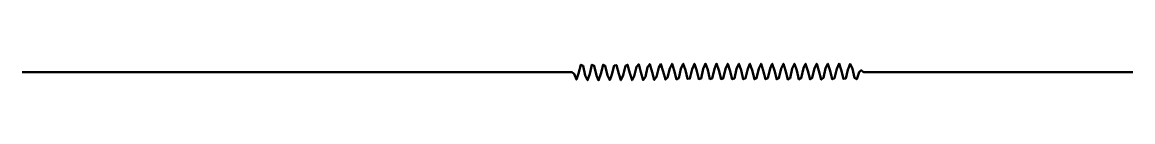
# Model space of a CAD drawing. Extents: x -47 to 452, y 172 to 669.
# Drawn here: x -47.1 to 451.9, y 402.3 to 409.8 of the extents above; entities that cross this region are included whole.
import ezdxf

# ---------------------------------------------------------------- set-up
doc = ezdxf.new("R2010")
doc.units = 0
doc.header["$MEASUREMENT"] = 0
doc.layers.add('Capa 1', color=7, linetype='Continuous', lineweight=0)

# ---------------------------------------------------------------- blocks, each defined once
blk = doc.blocks.new('Block_0')
at = {"layer": 'Capa 1', "color": 18, "lineweight": 50, "true_color": 0x000000}
blk.add_open_spline([(-47.14, 406.06), (-47.14, 406.06), (-46.14, 406.06), (-46.14, 406.06), (-46.14, 406.06), (-45.14, 406.06), (-45.14, 406.06), (-45.14, 406.06), (-44.14, 406.06), (-44.14, 406.06), (-44.14, 406.06), (-43.14, 406.06), (-43.14, 406.06), (-43.14, 406.06), (-42.14, 406.06), (-42.14, 406.06), (-42.14, 406.06), (-41.14, 406.06), (-41.14, 406.06), (-41.14, 406.06), (-40.14, 406.06), (-40.14, 406.06), (-40.14, 406.06), (-39.14, 406.06), (-39.14, 406.06), (-39.14, 406.06), (-38.14, 406.06), (-38.14, 406.06), (-38.14, 406.06), (-37.14, 406.06), (-37.14, 406.06), (-37.14, 406.06), (-36.14, 406.06), (-36.14, 406.06), (-36.14, 406.06), (-35.14, 406.06), (-35.14, 406.06), (-35.14, 406.06), (-34.14, 406.06), (-34.14, 406.06), (-34.14, 406.06), (-33.14, 406.06), (-33.14, 406.06), (-33.14, 406.06), (-32.14, 406.06), (-32.14, 406.06), (-32.14, 406.06), (-31.14, 406.06), (-31.14, 406.06), (-31.14, 406.06), (-30.14, 406.06), (-30.14, 406.06), (-30.14, 406.06), (-29.14, 406.06), (-29.14, 406.06), (-29.14, 406.06), (-28.14, 406.06), (-28.14, 406.06), (-28.14, 406.06), (-27.14, 406.06), (-27.14, 406.06), (-27.14, 406.06), (-26.14, 406.06), (-26.14, 406.06), (-26.14, 406.06), (-25.14, 406.06), (-25.14, 406.06), (-25.14, 406.06), (-24.14, 406.06), (-24.14, 406.06), (-24.14, 406.06), (-23.14, 406.06), (-23.14, 406.06), (-23.14, 406.06), (-22.14, 406.06), (-22.14, 406.06), (-22.14, 406.06), (-21.14, 406.06), (-21.14, 406.06), (-21.14, 406.06), (-20.14, 406.06), (-20.14, 406.06), (-20.14, 406.06), (-19.14, 406.06), (-19.14, 406.06), (-19.14, 406.06), (-18.14, 406.06), (-18.14, 406.06), (-18.14, 406.06), (-17.14, 406.06), (-17.14, 406.06), (-17.14, 406.06), (-16.14, 406.06), (-16.14, 406.06), (-16.14, 406.06), (-15.14, 406.06), (-15.14, 406.06), (-15.14, 406.06), (-14.14, 406.06), (-14.14, 406.06), (-14.14, 406.06), (-13.14, 406.06), (-13.14, 406.06), (-13.14, 406.06), (-12.14, 406.06), (-12.14, 406.06), (-12.14, 406.06), (-11.14, 406.06), (-11.14, 406.06), (-11.14, 406.06), (-10.14, 406.06), (-10.14, 406.06), (-10.14, 406.06), (-9.14, 406.06), (-9.14, 406.06), (-9.14, 406.06), (-8.14, 406.06), (-8.14, 406.06), (-8.14, 406.06), (-7.14, 406.06), (-7.14, 406.06), (-7.14, 406.06), (-6.14, 406.06), (-6.14, 406.06), (-6.14, 406.06), (-5.14, 406.06), (-5.14, 406.06), (-5.14, 406.06), (-4.14, 406.06), (-4.14, 406.06), (-4.14, 406.06), (-3.14, 406.06), (-3.14, 406.06), (-3.14, 406.06), (-2.14, 406.06), (-2.14, 406.06), (-2.14, 406.06), (-1.14, 406.06), (-1.14, 406.06), (-1.14, 406.06), (-0.14, 406.06), (-0.14, 406.06), (-0.14, 406.06), (0.86, 406.06), (0.86, 406.06), (0.86, 406.06), (1.86, 406.06), (1.86, 406.06), (1.86, 406.06), (2.86, 406.06), (2.86, 406.06), (2.86, 406.06), (3.86, 406.06), (3.86, 406.06), (3.86, 406.06), (4.86, 406.06), (4.86, 406.06), (4.86, 406.06), (5.86, 406.06), (5.86, 406.06), (5.86, 406.06), (6.86, 406.06), (6.86, 406.06), (6.86, 406.06), (7.86, 406.06), (7.86, 406.06), (7.86, 406.06), (8.86, 406.06), (8.86, 406.06), (8.86, 406.06), (9.86, 406.06), (9.86, 406.06), (9.86, 406.06), (10.86, 406.06), (10.86, 406.06), (10.86, 406.06), (11.86, 406.06), (11.86, 406.06), (11.86, 406.06), (12.86, 406.06), (12.86, 406.06), (12.86, 406.06), (13.86, 406.06), (13.86, 406.06), (13.86, 406.06), (14.86, 406.06), (14.86, 406.06), (14.86, 406.06), (15.86, 406.06), (15.86, 406.06), (15.86, 406.06), (16.86, 406.06), (16.86, 406.06), (16.86, 406.06), (17.86, 406.06), (17.86, 406.06), (17.86, 406.06), (18.86, 406.06), (18.86, 406.06), (18.86, 406.06), (19.86, 406.06), (19.86, 406.06), (19.86, 406.06), (20.86, 406.06), (20.86, 406.06), (20.86, 406.06), (21.86, 406.06), (21.86, 406.06), (21.86, 406.06), (22.86, 406.06), (22.86, 406.06), (22.86, 406.06), (23.86, 406.06), (23.86, 406.06), (23.86, 406.06), (24.86, 406.06), (24.86, 406.06), (24.86, 406.06), (25.86, 406.06), (25.86, 406.06), (25.86, 406.06), (26.86, 406.06), (26.86, 406.06), (26.86, 406.06), (27.86, 406.06), (27.86, 406.06), (27.86, 406.06), (28.86, 406.06), (28.86, 406.06), (28.86, 406.06), (29.86, 406.06), (29.86, 406.06), (29.86, 406.06), (30.86, 406.06), (30.86, 406.06), (30.86, 406.06), (31.86, 406.06), (31.86, 406.06), (31.86, 406.06), (32.86, 406.06), (32.86, 406.06), (32.86, 406.06), (33.86, 406.06), (33.86, 406.06), (33.86, 406.06), (34.86, 406.06), (34.86, 406.06), (34.86, 406.06), (35.86, 406.06), (35.86, 406.06), (35.86, 406.06), (36.86, 406.06), (36.86, 406.06), (36.86, 406.06), (37.86, 406.06), (37.86, 406.06), (37.86, 406.06), (38.86, 406.06), (38.86, 406.06), (38.86, 406.06), (39.86, 406.06), (39.86, 406.06), (39.86, 406.06), (40.86, 406.06), (40.86, 406.06), (40.86, 406.06), (41.86, 406.06), (41.86, 406.06), (41.86, 406.06), (42.86, 406.06), (42.86, 406.06), (42.86, 406.06), (43.86, 406.06), (43.86, 406.06), (43.86, 406.06), (44.86, 406.06), (44.86, 406.06), (44.86, 406.06), (45.86, 406.06), (45.86, 406.06), (45.86, 406.06), (46.86, 406.06), (46.86, 406.06), (46.86, 406.06), (47.86, 406.06), (47.86, 406.06), (47.86, 406.06), (48.86, 406.06), (48.86, 406.06), (48.86, 406.06), (49.86, 406.06), (49.86, 406.06), (49.86, 406.06), (50.86, 406.06), (50.86, 406.06), (50.86, 406.06), (51.86, 406.06), (51.86, 406.06), (51.86, 406.06), (52.86, 406.06), (52.86, 406.06), (52.86, 406.06), (53.86, 406.06), (53.86, 406.06), (53.86, 406.06), (54.86, 406.06), (54.86, 406.06), (54.86, 406.06), (55.86, 406.06), (55.86, 406.06), (55.86, 406.06), (56.86, 406.06), (56.86, 406.06), (56.86, 406.06), (57.86, 406.06), (57.86, 406.06), (57.86, 406.06), (58.86, 406.06), (58.86, 406.06), (58.86, 406.06), (59.86, 406.06), (59.86, 406.06), (59.86, 406.06), (60.86, 406.06), (60.86, 406.06), (60.86, 406.06), (61.86, 406.06), (61.86, 406.06), (61.86, 406.06), (62.86, 406.06), (62.86, 406.06), (62.86, 406.06), (63.86, 406.06), (63.86, 406.06), (63.86, 406.06), (64.86, 406.06), (64.86, 406.06), (64.86, 406.06), (65.86, 406.06), (65.86, 406.06), (65.86, 406.06), (66.86, 406.06), (66.86, 406.06), (66.86, 406.06), (67.86, 406.06), (67.86, 406.06), (67.86, 406.06), (68.86, 406.06), (68.86, 406.06), (68.86, 406.06), (69.86, 406.06), (69.86, 406.06), (69.86, 406.06), (70.86, 406.06), (70.86, 406.06), (70.86, 406.06), (71.86, 406.06), (71.86, 406.06), (71.86, 406.06), (72.86, 406.06), (72.86, 406.06), (72.86, 406.06), (73.86, 406.06), (73.86, 406.06), (73.86, 406.06), (74.86, 406.06), (74.86, 406.06), (74.86, 406.06), (75.86, 406.06), (75.86, 406.06), (75.86, 406.06), (76.86, 406.06), (76.86, 406.06), (76.86, 406.06), (77.86, 406.06), (77.86, 406.06), (77.86, 406.06), (78.86, 406.06), (78.86, 406.06), (78.86, 406.06), (79.86, 406.06), (79.86, 406.06), (79.86, 406.06), (80.86, 406.06), (80.86, 406.06), (80.86, 406.06), (81.86, 406.06), (81.86, 406.06), (81.86, 406.06), (82.86, 406.06), (82.86, 406.06), (82.86, 406.06), (83.86, 406.06), (83.86, 406.06), (83.86, 406.06), (84.86, 406.06), (84.86, 406.06), (84.86, 406.06), (85.86, 406.06), (85.86, 406.06), (85.86, 406.06), (86.86, 406.06), (86.86, 406.06), (86.86, 406.06), (87.86, 406.06), (87.86, 406.06), (87.86, 406.06), (88.86, 406.06), (88.86, 406.06), (88.86, 406.06), (89.86, 406.06), (89.86, 406.06), (89.86, 406.06), (90.86, 406.06), (90.86, 406.06), (90.86, 406.06), (91.86, 406.06), (91.86, 406.06), (91.86, 406.06), (92.86, 406.06), (92.86, 406.06), (92.86, 406.06), (93.86, 406.06), (93.86, 406.06), (93.86, 406.06), (94.86, 406.06), (94.86, 406.06), (94.86, 406.06), (95.86, 406.06), (95.86, 406.06), (95.86, 406.06), (96.86, 406.06), (96.86, 406.06), (96.86, 406.06), (97.86, 406.06), (97.86, 406.06), (97.86, 406.06), (98.86, 406.06), (98.86, 406.06), (98.86, 406.06), (99.86, 406.06), (99.86, 406.06), (99.86, 406.06), (100.86, 406.06), (100.86, 406.06), (100.86, 406.06), (101.86, 406.06), (101.86, 406.06), (101.86, 406.06), (102.86, 406.06), (102.86, 406.06), (102.86, 406.06), (103.86, 406.06), (103.86, 406.06), (103.86, 406.06), (104.86, 406.06), (104.86, 406.06), (104.86, 406.06), (105.86, 406.06), (105.86, 406.06), (105.86, 406.06), (106.86, 406.06), (106.86, 406.06), (106.86, 406.06), (107.86, 406.06), (107.86, 406.06), (107.86, 406.06), (108.86, 406.06), (108.86, 406.06), (108.86, 406.06), (109.86, 406.06), (109.86, 406.06), (109.86, 406.06), (110.86, 406.06), (110.86, 406.06), (110.86, 406.06), (111.86, 406.06), (111.86, 406.06), (111.86, 406.06), (112.86, 406.06), (112.86, 406.06), (112.86, 406.06), (113.86, 406.06), (113.86, 406.06), (113.86, 406.06), (114.86, 406.06), (114.86, 406.06), (114.86, 406.06), (115.86, 406.06), (115.86, 406.06), (115.86, 406.06), (116.86, 406.06), (116.86, 406.06), (116.86, 406.06), (117.86, 406.06), (117.86, 406.06), (117.86, 406.06), (118.86, 406.06), (118.86, 406.06), (118.86, 406.06), (119.86, 406.06), (119.86, 406.06), (119.86, 406.06), (120.86, 406.06), (120.86, 406.06), (120.86, 406.06), (121.86, 406.06), (121.86, 406.06), (121.86, 406.06), (122.86, 406.06), (122.86, 406.06), (122.86, 406.06), (123.86, 406.06), (123.86, 406.06), (123.86, 406.06), (124.86, 406.06), (124.86, 406.06), (124.86, 406.06), (125.86, 406.06), (125.86, 406.06), (125.86, 406.06), (126.86, 406.06), (126.86, 406.06), (126.86, 406.06), (127.86, 406.06), (127.86, 406.06), (127.86, 406.06), (128.86, 406.06), (128.86, 406.06), (128.86, 406.06), (129.86, 406.06), (129.86, 406.06), (129.86, 406.06), (130.86, 406.06), (130.86, 406.06), (130.86, 406.06), (131.86, 406.06), (131.86, 406.06), (131.86, 406.06), (132.86, 406.06), (132.86, 406.06), (132.86, 406.06), (133.86, 406.06), (133.86, 406.06), (133.86, 406.06), (134.86, 406.06), (134.86, 406.06), (134.86, 406.06), (135.86, 406.06), (135.86, 406.06), (135.86, 406.06), (136.86, 406.06), (136.86, 406.06), (136.86, 406.06), (137.86, 406.06), (137.86, 406.06), (137.86, 406.06), (138.86, 406.06), (138.86, 406.06), (138.86, 406.06), (139.86, 406.06), (139.86, 406.06), (139.86, 406.06), (140.86, 406.06), (140.86, 406.06), (140.86, 406.06), (141.86, 406.06), (141.86, 406.06), (141.86, 406.06), (142.86, 406.06), (142.86, 406.06), (142.86, 406.06), (143.86, 406.06), (143.86, 406.06), (143.86, 406.06), (144.86, 406.06), (144.86, 406.06), (144.86, 406.06), (145.86, 406.06), (145.86, 406.06), (145.86, 406.06), (146.86, 406.06), (146.86, 406.06), (146.86, 406.06), (147.86, 406.06), (147.86, 406.06), (147.86, 406.06), (148.86, 406.06), (148.86, 406.06), (148.86, 406.06), (149.86, 406.06), (149.86, 406.06), (149.86, 406.06), (150.86, 406.06), (150.86, 406.06), (150.86, 406.06), (151.86, 406.06), (151.86, 406.06), (151.86, 406.06), (152.86, 406.06), (152.86, 406.06), (152.86, 406.06), (153.86, 406.06), (153.86, 406.06), (153.86, 406.06), (154.86, 406.06), (154.86, 406.06), (154.86, 406.06), (155.86, 406.06), (155.86, 406.06), (155.86, 406.06), (156.86, 406.06), (156.86, 406.06), (156.86, 406.06), (157.86, 406.06), (157.86, 406.06), (157.86, 406.06), (158.86, 406.06), (158.86, 406.06), (158.86, 406.06), (159.86, 406.06), (159.86, 406.06), (159.86, 406.06), (160.86, 406.06), (160.86, 406.06), (160.86, 406.06), (161.86, 406.06), (161.86, 406.06), (161.86, 406.06), (162.86, 406.06), (162.86, 406.06), (162.86, 406.06), (163.86, 406.06), (163.86, 406.06), (163.86, 406.06), (164.86, 406.06), (164.86, 406.06), (164.86, 406.06), (165.86, 406.06), (165.86, 406.06), (165.86, 406.06), (166.86, 406.06), (166.86, 406.06), (166.86, 406.06), (167.86, 406.06), (167.86, 406.06), (167.86, 406.06), (168.86, 406.06), (168.86, 406.06), (168.86, 406.06), (169.86, 406.06), (169.86, 406.06), (169.86, 406.06), (170.86, 406.06), (170.86, 406.06), (170.86, 406.06), (171.86, 406.06), (171.86, 406.06), (171.86, 406.06), (172.86, 406.06), (172.86, 406.06), (172.86, 406.06), (173.86, 406.06), (173.86, 406.06), (173.86, 406.06), (174.86, 406.06), (174.86, 406.06), (174.86, 406.06), (175.86, 406.06), (175.86, 406.06), (175.86, 406.06), (176.86, 406.06), (176.86, 406.06), (176.86, 406.06), (177.86, 406.06), (177.86, 406.06), (177.86, 406.06), (178.86, 406.06), (178.86, 406.06), (178.86, 406.06), (179.86, 406.06), (179.86, 406.06), (179.86, 406.06), (180.86, 406.06), (180.86, 406.06), (180.86, 406.06), (181.86, 406.06), (181.86, 406.06), (181.86, 406.06), (182.86, 406.06), (182.86, 406.06), (182.86, 406.06), (183.86, 406.06), (183.86, 406.06), (183.86, 406.06), (184.86, 406.06), (184.86, 406.06), (184.86, 406.06), (185.86, 406.06), (185.86, 406.06), (185.86, 406.06), (186.86, 406.06), (186.86, 406.06), (186.86, 406.06), (187.86, 406.06), (187.86, 406.06), (187.86, 406.06), (188.86, 406.06), (188.86, 406.06), (188.86, 406.06), (189.86, 406.06), (189.86, 406.06), (189.86, 406.06), (190.86, 406.06), (190.86, 406.06), (190.86, 406.06), (191.86, 406.06), (191.86, 406.06), (191.86, 406.06), (192.86, 406.06), (192.86, 406.06), (192.86, 406.06), (193.86, 406.06), (193.86, 406.06), (193.86, 406.06), (194.86, 406.06), (194.86, 406.06), (194.86, 406.06), (195.86, 406.06), (195.86, 406.06), (195.86, 406.06), (196.86, 406.06), (196.86, 406.06), (196.86, 406.06), (197.86, 406.06), (197.86, 406.06), (197.86, 406.06), (198.86, 406.06), (198.86, 406.06), (198.86, 406.06), (199.86, 406.06), (199.86, 406.06), (199.86, 406.06), (200.86, 405.2), (200.86, 405.2), (200.86, 405.2), (201.86, 402.65), (201.86, 402.65), (201.86, 402.65), (202.86, 405.35), (202.86, 405.35), (202.86, 405.35), (203.86, 409.37), (203.86, 409.37), (203.86, 409.37), (204.86, 408.81), (204.86, 408.81), (204.86, 408.81), (205.86, 404.56), (205.86, 404.56), (205.86, 404.56), (206.86, 402.32), (206.86, 402.32), (206.86, 402.32), (207.86, 405.26), (207.86, 405.26), (207.86, 405.26), (208.86, 409.33), (208.86, 409.33), (208.86, 409.33), (209.86, 408.87), (209.86, 408.87), (209.86, 408.87), (210.86, 404.52), (210.86, 404.52), (210.86, 404.52), (211.86, 402.31), (211.86, 402.31), (211.86, 402.31), (212.86, 405.3), (212.86, 405.3), (212.86, 405.3), (213.86, 409.35), (213.86, 409.35), (213.86, 409.35), (214.86, 408.84), (214.86, 408.84), (214.86, 408.84), (215.86, 404.53), (215.86, 404.53), (215.86, 404.53), (216.86, 402.44), (216.86, 402.44), (216.86, 402.44), (217.86, 404.95), (217.86, 404.95), (217.86, 404.95), (218.86, 408.96), (218.86, 408.96), (218.86, 408.96), (219.86, 409.17), (219.86, 409.17), (219.86, 409.17), (220.86, 405.19), (220.86, 405.19), (220.86, 405.19), (221.86, 402.33), (221.86, 402.33), (221.86, 402.33), (222.86, 404.58), (222.86, 404.58), (222.86, 404.58), (223.86, 408.79), (223.86, 408.79), (223.86, 408.79), (224.86, 409.32), (224.86, 409.32), (224.86, 409.32), (225.86, 405.47), (225.86, 405.47), (225.86, 405.47), (226.86, 402.39), (226.86, 402.39), (226.86, 402.39), (227.86, 404.24), (227.86, 404.24), (227.86, 404.24), (228.86, 408.38), (228.86, 408.38), (228.86, 408.38), (229.86, 409.53), (229.86, 409.53), (229.86, 409.53), (230.86, 405.94), (230.86, 405.94), (230.86, 405.94), (231.86, 402.46), (231.86, 402.46), (231.86, 402.46), (232.86, 403.92), (232.86, 403.92), (232.86, 403.92), (233.86, 408.28), (233.86, 408.28), (233.86, 408.28), (234.86, 409.62), (234.86, 409.62), (234.86, 409.62), (235.86, 406.06), (235.86, 406.06), (235.86, 406.06), (236.86, 402.47), (236.86, 402.47), (236.86, 402.47), (237.86, 403.84), (237.86, 403.84), (237.86, 403.84), (238.86, 408.17), (238.86, 408.17), (238.86, 408.17), (239.86, 409.62), (239.86, 409.62), (239.86, 409.62), (240.86, 406.35), (240.86, 406.35), (240.86, 406.35), (241.86, 402.65), (241.86, 402.65), (241.86, 402.65), (242.86, 403.54), (242.86, 403.54), (242.86, 403.54), (243.86, 407.71), (243.86, 407.71), (243.86, 407.71), (244.86, 409.75), (244.86, 409.75), (244.86, 409.75), (245.86, 406.73), (245.86, 406.73), (245.86, 406.73), (246.86, 402.75), (246.86, 402.75), (246.86, 402.75), (247.86, 403.32), (247.86, 403.32), (247.86, 403.32), (248.86, 407.5), (248.86, 407.5), (248.86, 407.5), (249.86, 409.81), (249.86, 409.81), (249.86, 409.81), (250.86, 406.97), (250.86, 406.97), (250.86, 406.97), (251.86, 402.93), (251.86, 402.93), (251.86, 402.93), (252.86, 403.14), (252.86, 403.14), (252.86, 403.14), (253.86, 407.42), (253.86, 407.42), (253.86, 407.42), (254.86, 409.81), (254.86, 409.81), (254.86, 409.81), (255.86, 407.04), (255.86, 407.04), (255.86, 407.04), (256.86, 402.89), (256.86, 402.89), (256.86, 402.89), (257.86, 403.13), (257.86, 403.13), (257.86, 403.13), (258.86, 407.43), (258.86, 407.43), (258.86, 407.43), (259.86, 409.83), (259.86, 409.83), (259.86, 409.83), (260.86, 407), (260.86, 407), (260.86, 407), (261.86, 402.87), (261.86, 402.87), (261.86, 402.87), (262.86, 403.16), (262.86, 403.16), (262.86, 403.16), (263.86, 407.47), (263.86, 407.47), (263.86, 407.47), (264.86, 409.83), (264.86, 409.83), (264.86, 409.83), (265.86, 406.97), (265.86, 406.97), (265.86, 406.97), (266.86, 402.85), (266.86, 402.85), (266.86, 402.85), (267.86, 403.18), (267.86, 403.18), (267.86, 403.18), (268.86, 407.5), (268.86, 407.5), (268.86, 407.5), (269.86, 409.82), (269.86, 409.82), (269.86, 409.82), (270.86, 406.93), (270.86, 406.93), (270.86, 406.93), (271.86, 402.83), (271.86, 402.83), (271.86, 402.83), (272.86, 403.21), (272.86, 403.21), (272.86, 403.21), (273.86, 407.54), (273.86, 407.54), (273.86, 407.54), (274.86, 409.82), (274.86, 409.82), (274.86, 409.82), (275.86, 406.89), (275.86, 406.89), (275.86, 406.89), (276.86, 402.81), (276.86, 402.81), (276.86, 402.81), (277.86, 403.23), (277.86, 403.23), (277.86, 403.23), (278.86, 407.57), (278.86, 407.57), (278.86, 407.57), (279.86, 409.82), (279.86, 409.82), (279.86, 409.82), (280.86, 406.85), (280.86, 406.85), (280.86, 406.85), (281.86, 402.79), (281.86, 402.79), (281.86, 402.79), (282.86, 403.26), (282.86, 403.26), (282.86, 403.26), (283.86, 407.61), (283.86, 407.61), (283.86, 407.61), (284.86, 409.81), (284.86, 409.81), (284.86, 409.81), (285.86, 406.82), (285.86, 406.82), (285.86, 406.82), (286.86, 402.77), (286.86, 402.77), (286.86, 402.77), (287.86, 403.28), (287.86, 403.28), (287.86, 403.28), (288.86, 407.64), (288.86, 407.64), (288.86, 407.64), (289.86, 409.81), (289.86, 409.81), (289.86, 409.81), (290.86, 406.78), (290.86, 406.78), (290.86, 406.78), (291.86, 402.75), (291.86, 402.75), (291.86, 402.75), (292.86, 403.31), (292.86, 403.31), (292.86, 403.31), (293.86, 407.68), (293.86, 407.68), (293.86, 407.68), (294.86, 409.8), (294.86, 409.8), (294.86, 409.8), (295.86, 406.74), (295.86, 406.74), (295.86, 406.74), (296.86, 402.73), (296.86, 402.73), (296.86, 402.73), (297.86, 403.34), (297.86, 403.34), (297.86, 403.34), (298.86, 407.71), (298.86, 407.71), (298.86, 407.71), (299.86, 409.8), (299.86, 409.8), (299.86, 409.8), (300.86, 406.7), (300.86, 406.7), (300.86, 406.7), (301.86, 402.72), (301.86, 402.72), (301.86, 402.72), (302.86, 403.36), (302.86, 403.36), (302.86, 403.36), (303.86, 407.75), (303.86, 407.75), (303.86, 407.75), (304.86, 409.79), (304.86, 409.79), (304.86, 409.79), (305.86, 406.67), (305.86, 406.67), (305.86, 406.67), (306.86, 402.7), (306.86, 402.7), (306.86, 402.7), (307.86, 403.39), (307.86, 403.39), (307.86, 403.39), (308.86, 407.78), (308.86, 407.78), (308.86, 407.78), (309.86, 409.79), (309.86, 409.79), (309.86, 409.79), (310.86, 406.63), (310.86, 406.63), (310.86, 406.63), (311.86, 402.68), (311.86, 402.68), (311.86, 402.68), (312.86, 403.42), (312.86, 403.42), (312.86, 403.42), (313.86, 407.82), (313.86, 407.82), (313.86, 407.82), (314.86, 409.78), (314.86, 409.78), (314.86, 409.78), (315.86, 406.6), (315.86, 406.6), (315.86, 406.6), (316.86, 402.83), (316.86, 402.83), (316.86, 402.83), (317.86, 403.33), (317.86, 403.33), (317.86, 403.33), (318.86, 407.43), (318.86, 407.43), (318.86, 407.43), (319.86, 409.83), (319.86, 409.83), (319.86, 409.83), (320.86, 406.99), (320.86, 406.99), (320.86, 406.99), (321.86, 402.96), (321.86, 402.96), (321.86, 402.96), (322.86, 403.12), (322.86, 403.12), (322.86, 403.12), (323.86, 407.02), (323.86, 407.02), (323.86, 407.02), (324.86, 409.71), (324.86, 409.71), (324.86, 409.71), (325.86, 407.54), (325.86, 407.54), (325.86, 407.54), (326.86, 403.39), (326.86, 403.39), (326.86, 403.39), (327.86, 402.81), (327.86, 402.81), (327.86, 402.81), (328.86, 405.93), (328.86, 405.93), (328.86, 405.93), (329.86, 406.89), (329.86, 406.89), (329.86, 406.89), (330.86, 406.06), (330.86, 406.06), (330.86, 406.06), (331.86, 406.06), (331.86, 406.06), (331.86, 406.06), (332.86, 406.06), (332.86, 406.06), (332.86, 406.06), (333.86, 406.06), (333.86, 406.06), (333.86, 406.06), (334.86, 406.06), (334.86, 406.06), (334.86, 406.06), (335.86, 406.06), (335.86, 406.06), (335.86, 406.06), (336.86, 406.06), (336.86, 406.06), (336.86, 406.06), (337.86, 406.06), (337.86, 406.06), (337.86, 406.06), (338.86, 406.06), (338.86, 406.06), (338.86, 406.06), (339.86, 406.06), (339.86, 406.06), (339.86, 406.06), (340.86, 406.06), (340.86, 406.06), (340.86, 406.06), (341.86, 406.06), (341.86, 406.06), (341.86, 406.06), (342.86, 406.06), (342.86, 406.06), (342.86, 406.06), (343.86, 406.06), (343.86, 406.06), (343.86, 406.06), (344.86, 406.06), (344.86, 406.06), (344.86, 406.06), (345.86, 406.06), (345.86, 406.06), (345.86, 406.06), (346.86, 406.06), (346.86, 406.06), (346.86, 406.06), (347.86, 406.06), (347.86, 406.06), (347.86, 406.06), (348.86, 406.06), (348.86, 406.06), (348.86, 406.06), (349.86, 406.06), (349.86, 406.06), (349.86, 406.06), (350.86, 406.06), (350.86, 406.06), (350.86, 406.06), (351.86, 406.06), (351.86, 406.06), (351.86, 406.06), (352.86, 406.06), (352.86, 406.06), (352.86, 406.06), (353.86, 406.06), (353.86, 406.06), (353.86, 406.06), (354.86, 406.06), (354.86, 406.06), (354.86, 406.06), (355.86, 406.06), (355.86, 406.06), (355.86, 406.06), (356.86, 406.06), (356.86, 406.06), (356.86, 406.06), (357.86, 406.06), (357.86, 406.06), (357.86, 406.06), (358.86, 406.06), (358.86, 406.06), (358.86, 406.06), (359.86, 406.06), (359.86, 406.06), (359.86, 406.06), (360.86, 406.06), (360.86, 406.06), (360.86, 406.06), (361.86, 406.06), (361.86, 406.06), (361.86, 406.06), (362.86, 406.06), (362.86, 406.06), (362.86, 406.06), (363.86, 406.06), (363.86, 406.06), (363.86, 406.06), (364.86, 406.06), (364.86, 406.06), (364.86, 406.06), (365.86, 406.06), (365.86, 406.06), (365.86, 406.06), (366.86, 406.06), (366.86, 406.06), (366.86, 406.06), (367.86, 406.06), (367.86, 406.06), (367.86, 406.06), (368.86, 406.06), (368.86, 406.06), (368.86, 406.06), (369.86, 406.06), (369.86, 406.06), (369.86, 406.06), (370.86, 406.06), (370.86, 406.06), (370.86, 406.06), (371.86, 406.06), (371.86, 406.06), (371.86, 406.06), (372.86, 406.06), (372.86, 406.06), (372.86, 406.06), (373.86, 406.06), (373.86, 406.06), (373.86, 406.06), (374.86, 406.06), (374.86, 406.06), (374.86, 406.06), (375.86, 406.06), (375.86, 406.06), (375.86, 406.06), (376.86, 406.06), (376.86, 406.06), (376.86, 406.06), (377.86, 406.06), (377.86, 406.06), (377.86, 406.06), (378.86, 406.06), (378.86, 406.06), (378.86, 406.06), (379.86, 406.06), (379.86, 406.06), (379.86, 406.06), (380.86, 406.06), (380.86, 406.06), (380.86, 406.06), (381.86, 406.06), (381.86, 406.06), (381.86, 406.06), (382.86, 406.06), (382.86, 406.06), (382.86, 406.06), (383.86, 406.06), (383.86, 406.06), (383.86, 406.06), (384.86, 406.06), (384.86, 406.06), (384.86, 406.06), (385.86, 406.06), (385.86, 406.06), (385.86, 406.06), (386.86, 406.06), (386.86, 406.06), (386.86, 406.06), (387.86, 406.06), (387.86, 406.06), (387.86, 406.06), (388.86, 406.06), (388.86, 406.06), (388.86, 406.06), (389.86, 406.06), (389.86, 406.06), (389.86, 406.06), (390.86, 406.06), (390.86, 406.06), (390.86, 406.06), (391.86, 406.06), (391.86, 406.06), (391.86, 406.06), (392.86, 406.06), (392.86, 406.06), (392.86, 406.06), (393.86, 406.06), (393.86, 406.06), (393.86, 406.06), (394.86, 406.06), (394.86, 406.06), (394.86, 406.06), (395.86, 406.06), (395.86, 406.06), (395.86, 406.06), (396.86, 406.06), (396.86, 406.06), (396.86, 406.06), (397.86, 406.06), (397.86, 406.06), (397.86, 406.06), (398.86, 406.06), (398.86, 406.06), (398.86, 406.06), (399.86, 406.06), (399.86, 406.06), (399.86, 406.06), (400.86, 406.06), (400.86, 406.06), (400.86, 406.06), (401.86, 406.06), (401.86, 406.06), (401.86, 406.06), (402.86, 406.06), (402.86, 406.06), (402.86, 406.06), (403.86, 406.06), (403.86, 406.06), (403.86, 406.06), (404.86, 406.06), (404.86, 406.06), (404.86, 406.06), (405.86, 406.06), (405.86, 406.06), (405.86, 406.06), (406.86, 406.06), (406.86, 406.06), (406.86, 406.06), (407.86, 406.06), (407.86, 406.06), (407.86, 406.06), (408.86, 406.06), (408.86, 406.06), (408.86, 406.06), (409.86, 406.06), (409.86, 406.06), (409.86, 406.06), (410.86, 406.06), (410.86, 406.06), (410.86, 406.06), (411.86, 406.06), (411.86, 406.06), (411.86, 406.06), (412.86, 406.06), (412.86, 406.06), (412.86, 406.06), (413.86, 406.06), (413.86, 406.06), (413.86, 406.06), (414.86, 406.06), (414.86, 406.06), (414.86, 406.06), (415.86, 406.06), (415.86, 406.06), (415.86, 406.06), (416.86, 406.06), (416.86, 406.06), (416.86, 406.06), (417.86, 406.06), (417.86, 406.06), (417.86, 406.06), (418.86, 406.06), (418.86, 406.06), (418.86, 406.06), (419.86, 406.06), (419.86, 406.06), (419.86, 406.06), (420.86, 406.06), (420.86, 406.06), (420.86, 406.06), (421.86, 406.06), (421.86, 406.06), (421.86, 406.06), (422.86, 406.06), (422.86, 406.06), (422.86, 406.06), (423.86, 406.06), (423.86, 406.06), (423.86, 406.06), (424.86, 406.06), (424.86, 406.06), (424.86, 406.06), (425.86, 406.06), (425.86, 406.06), (425.86, 406.06), (426.86, 406.06), (426.86, 406.06), (426.86, 406.06), (427.86, 406.06), (427.86, 406.06), (427.86, 406.06), (428.86, 406.06), (428.86, 406.06), (428.86, 406.06), (429.86, 406.06), (429.86, 406.06), (429.86, 406.06), (430.86, 406.06), (430.86, 406.06), (430.86, 406.06), (431.86, 406.06), (431.86, 406.06), (431.86, 406.06), (432.86, 406.06), (432.86, 406.06), (432.86, 406.06), (433.86, 406.06), (433.86, 406.06), (433.86, 406.06), (434.86, 406.06), (434.86, 406.06), (434.86, 406.06), (435.86, 406.06), (435.86, 406.06), (435.86, 406.06), (436.86, 406.06), (436.86, 406.06), (436.86, 406.06), (437.86, 406.06), (437.86, 406.06), (437.86, 406.06), (438.86, 406.06), (438.86, 406.06), (438.86, 406.06), (439.86, 406.06), (439.86, 406.06), (439.86, 406.06), (440.86, 406.06), (440.86, 406.06), (440.86, 406.06), (441.86, 406.06), (441.86, 406.06), (441.86, 406.06), (442.86, 406.06), (442.86, 406.06), (442.86, 406.06), (443.86, 406.06), (443.86, 406.06), (443.86, 406.06), (444.86, 406.06), (444.86, 406.06), (444.86, 406.06), (445.86, 406.06), (445.86, 406.06), (445.86, 406.06), (446.86, 406.06), (446.86, 406.06), (446.86, 406.06), (447.86, 406.06), (447.86, 406.06), (447.86, 406.06), (448.86, 406.06), (448.86, 406.06), (448.86, 406.06), (449.86, 406.06), (449.86, 406.06), (449.86, 406.06), (450.86, 406.06), (450.86, 406.06), (450.86, 406.06), (451.86, 406.06), (451.86, 406.06)], degree=3, knots=[0, 0, 0, 0, 1, 1, 1, 2, 2, 2, 3, 3, 3, 4, 4, 4, 5, 5, 5, 6, 6, 6, 7, 7, 7, 8, 8, 8, 9, 9, 9, 10, 10, 10, 11, 11, 11, 12, 12, 12, 13, 13, 13, 14, 14, 14, 15, 15, 15, 16, 16, 16, 17, 17, 17, 18, 18, 18, 19, 19, 19, 20, 20, 20, 21, 21, 21, 22, 22, 22, 23, 23, 23, 24, 24, 24, 25, 25, 25, 26, 26, 26, 27, 27, 27, 28, 28, 28, 29, 29, 29, 30, 30, 30, 31, 31, 31, 32, 32, 32, 33, 33, 33, 34, 34, 34, 35, 35, 35, 36, 36, 36, 37, 37, 37, 38, 38, 38, 39, 39, 39, 40, 40, 40, 41, 41, 41, 42, 42, 42, 43, 43, 43, 44, 44, 44, 45, 45, 45, 46, 46, 46, 47, 47, 47, 48, 48, 48, 49, 49, 49, 50, 50, 50, 51, 51, 51, 52, 52, 52, 53, 53, 53, 54, 54, 54, 55, 55, 55, 56, 56, 56, 57, 57, 57, 58, 58, 58, 59, 59, 59, 60, 60, 60, 61, 61, 61, 62, 62, 62, 63, 63, 63, 64, 64, 64, 65, 65, 65, 66, 66, 66, 67, 67, 67, 68, 68, 68, 69, 69, 69, 70, 70, 70, 71, 71, 71, 72, 72, 72, 73, 73, 73, 74, 74, 74, 75, 75, 75, 76, 76, 76, 77, 77, 77, 78, 78, 78, 79, 79, 79, 80, 80, 80, 81, 81, 81, 82, 82, 82, 83, 83, 83, 84, 84, 84, 85, 85, 85, 86, 86, 86, 87, 87, 87, 88, 88, 88, 89, 89, 89, 90, 90, 90, 91, 91, 91, 92, 92, 92, 93, 93, 93, 94, 94, 94, 95, 95, 95, 96, 96, 96, 97, 97, 97, 98, 98, 98, 99, 99, 99, 100, 100, 100, 101, 101, 101, 102, 102, 102, 103, 103, 103, 104, 104, 104, 105, 105, 105, 106, 106, 106, 107, 107, 107, 108, 108, 108, 109, 109, 109, 110, 110, 110, 111, 111, 111, 112, 112, 112, 113, 113, 113, 114, 114, 114, 115, 115, 115, 116, 116, 116, 117, 117, 117, 118, 118, 118, 119, 119, 119, 120, 120, 120, 121, 121, 121, 122, 122, 122, 123, 123, 123, 124, 124, 124, 125, 125, 125, 126, 126, 126, 127, 127, 127, 128, 128, 128, 129, 129, 129, 130, 130, 130, 131, 131, 131, 132, 132, 132, 133, 133, 133, 134, 134, 134, 135, 135, 135, 136, 136, 136, 137, 137, 137, 138, 138, 138, 139, 139, 139, 140, 140, 140, 141, 141, 141, 142, 142, 142, 143, 143, 143, 144, 144, 144, 145, 145, 145, 146, 146, 146, 147, 147, 147, 148, 148, 148, 149, 149, 149, 150, 150, 150, 151, 151, 151, 152, 152, 152, 153, 153, 153, 154, 154, 154, 155, 155, 155, 156, 156, 156, 157, 157, 157, 158, 158, 158, 159, 159, 159, 160, 160, 160, 161, 161, 161, 162, 162, 162, 163, 163, 163, 164, 164, 164, 165, 165, 165, 166, 166, 166, 167, 167, 167, 168, 168, 168, 169, 169, 169, 170, 170, 170, 171, 171, 171, 172, 172, 172, 173, 173, 173, 174, 174, 174, 175, 175, 175, 176, 176, 176, 177, 177, 177, 178, 178, 178, 179, 179, 179, 180, 180, 180, 181, 181, 181, 182, 182, 182, 183, 183, 183, 184, 184, 184, 185, 185, 185, 186, 186, 186, 187, 187, 187, 188, 188, 188, 189, 189, 189, 190, 190, 190, 191, 191, 191, 192, 192, 192, 193, 193, 193, 194, 194, 194, 195, 195, 195, 196, 196, 196, 197, 197, 197, 198, 198, 198, 199, 199, 199, 200, 200, 200, 201, 201, 201, 202, 202, 202, 203, 203, 203, 204, 204, 204, 205, 205, 205, 206, 206, 206, 207, 207, 207, 208, 208, 208, 209, 209, 209, 210, 210, 210, 211, 211, 211, 212, 212, 212, 213, 213, 213, 214, 214, 214, 215, 215, 215, 216, 216, 216, 217, 217, 217, 218, 218, 218, 219, 219, 219, 220, 220, 220, 221, 221, 221, 222, 222, 222, 223, 223, 223, 224, 224, 224, 225, 225, 225, 226, 226, 226, 227, 227, 227, 228, 228, 228, 229, 229, 229, 230, 230, 230, 231, 231, 231, 232, 232, 232, 233, 233, 233, 234, 234, 234, 235, 235, 235, 236, 236, 236, 237, 237, 237, 238, 238, 238, 239, 239, 239, 240, 240, 240, 241, 241, 241, 242, 242, 242, 243, 243, 243, 244, 244, 244, 245, 245, 245, 246, 246, 246, 247, 247, 247, 248, 248, 248, 249, 249, 249, 250, 250, 250, 251, 251, 251, 252, 252, 252, 253, 253, 253, 254, 254, 254, 255, 255, 255, 256, 256, 256, 257, 257, 257, 258, 258, 258, 259, 259, 259, 260, 260, 260, 261, 261, 261, 262, 262, 262, 263, 263, 263, 264, 264, 264, 265, 265, 265, 266, 266, 266, 267, 267, 267, 268, 268, 268, 269, 269, 269, 270, 270, 270, 271, 271, 271, 272, 272, 272, 273, 273, 273, 274, 274, 274, 275, 275, 275, 276, 276, 276, 277, 277, 277, 278, 278, 278, 279, 279, 279, 280, 280, 280, 281, 281, 281, 282, 282, 282, 283, 283, 283, 284, 284, 284, 285, 285, 285, 286, 286, 286, 287, 287, 287, 288, 288, 288, 289, 289, 289, 290, 290, 290, 291, 291, 291, 292, 292, 292, 293, 293, 293, 294, 294, 294, 295, 295, 295, 296, 296, 296, 297, 297, 297, 298, 298, 298, 299, 299, 299, 300, 300, 300, 301, 301, 301, 302, 302, 302, 303, 303, 303, 304, 304, 304, 305, 305, 305, 306, 306, 306, 307, 307, 307, 308, 308, 308, 309, 309, 309, 310, 310, 310, 311, 311, 311, 312, 312, 312, 313, 313, 313, 314, 314, 314, 315, 315, 315, 316, 316, 316, 317, 317, 317, 318, 318, 318, 319, 319, 319, 320, 320, 320, 321, 321, 321, 322, 322, 322, 323, 323, 323, 324, 324, 324, 325, 325, 325, 326, 326, 326, 327, 327, 327, 328, 328, 328, 329, 329, 329, 330, 330, 330, 331, 331, 331, 332, 332, 332, 333, 333, 333, 334, 334, 334, 335, 335, 335, 336, 336, 336, 337, 337, 337, 338, 338, 338, 339, 339, 339, 340, 340, 340, 341, 341, 341, 342, 342, 342, 343, 343, 343, 344, 344, 344, 345, 345, 345, 346, 346, 346, 347, 347, 347, 348, 348, 348, 349, 349, 349, 350, 350, 350, 351, 351, 351, 352, 352, 352, 353, 353, 353, 354, 354, 354, 355, 355, 355, 356, 356, 356, 357, 357, 357, 358, 358, 358, 359, 359, 359, 360, 360, 360, 361, 361, 361, 362, 362, 362, 363, 363, 363, 364, 364, 364, 365, 365, 365, 366, 366, 366, 367, 367, 367, 368, 368, 368, 369, 369, 369, 370, 370, 370, 371, 371, 371, 372, 372, 372, 373, 373, 373, 374, 374, 374, 375, 375, 375, 376, 376, 376, 377, 377, 377, 378, 378, 378, 379, 379, 379, 380, 380, 380, 381, 381, 381, 382, 382, 382, 383, 383, 383, 384, 384, 384, 385, 385, 385, 386, 386, 386, 387, 387, 387, 388, 388, 388, 389, 389, 389, 390, 390, 390, 391, 391, 391, 392, 392, 392, 393, 393, 393, 394, 394, 394, 395, 395, 395, 396, 396, 396, 397, 397, 397, 398, 398, 398, 399, 399, 399, 400, 400, 400, 401, 401, 401, 402, 402, 402, 403, 403, 403, 404, 404, 404, 405, 405, 405, 406, 406, 406, 407, 407, 407, 408, 408, 408, 409, 409, 409, 410, 410, 410, 411, 411, 411, 412, 412, 412, 413, 413, 413, 414, 414, 414, 415, 415, 415, 416, 416, 416, 417, 417, 417, 418, 418, 418, 419, 419, 419, 420, 420, 420, 421, 421, 421, 422, 422, 422, 423, 423, 423, 424, 424, 424, 425, 425, 425, 426, 426, 426, 427, 427, 427, 428, 428, 428, 429, 429, 429, 430, 430, 430, 431, 431, 431, 432, 432, 432, 433, 433, 433, 434, 434, 434, 435, 435, 435, 436, 436, 436, 437, 437, 437, 438, 438, 438, 439, 439, 439, 440, 440, 440, 441, 441, 441, 442, 442, 442, 443, 443, 443, 444, 444, 444, 445, 445, 445, 446, 446, 446, 447, 447, 447, 448, 448, 448, 449, 449, 449, 450, 450, 450, 451, 451, 451, 452, 452, 452, 453, 453, 453, 454, 454, 454, 455, 455, 455, 456, 456, 456, 457, 457, 457, 458, 458, 458, 459, 459, 459, 460, 460, 460, 461, 461, 461, 462, 462, 462, 463, 463, 463, 464, 464, 464, 465, 465, 465, 466, 466, 466, 467, 467, 467, 468, 468, 468, 469, 469, 469, 470, 470, 470, 471, 471, 471, 472, 472, 472, 473, 473, 473, 474, 474, 474, 475, 475, 475, 476, 476, 476, 477, 477, 477, 478, 478, 478, 479, 479, 479, 480, 480, 480, 481, 481, 481, 482, 482, 482, 483, 483, 483, 484, 484, 484, 485, 485, 485, 486, 486, 486, 487, 487, 487, 488, 488, 488, 489, 489, 489, 490, 490, 490, 491, 491, 491, 492, 492, 492, 493, 493, 493, 494, 494, 494, 495, 495, 495, 496, 496, 496, 497, 497, 497, 498, 498, 498, 499, 499, 499, 499], dxfattribs=at)

msp = doc.modelspace()

# ---------------------------------------------------------------- block references
at = {"layer": 'Capa 1'}
msp.add_blockref('Block_0', (0, 0), dxfattribs=at)

doc.saveas('drawing.dxf')
